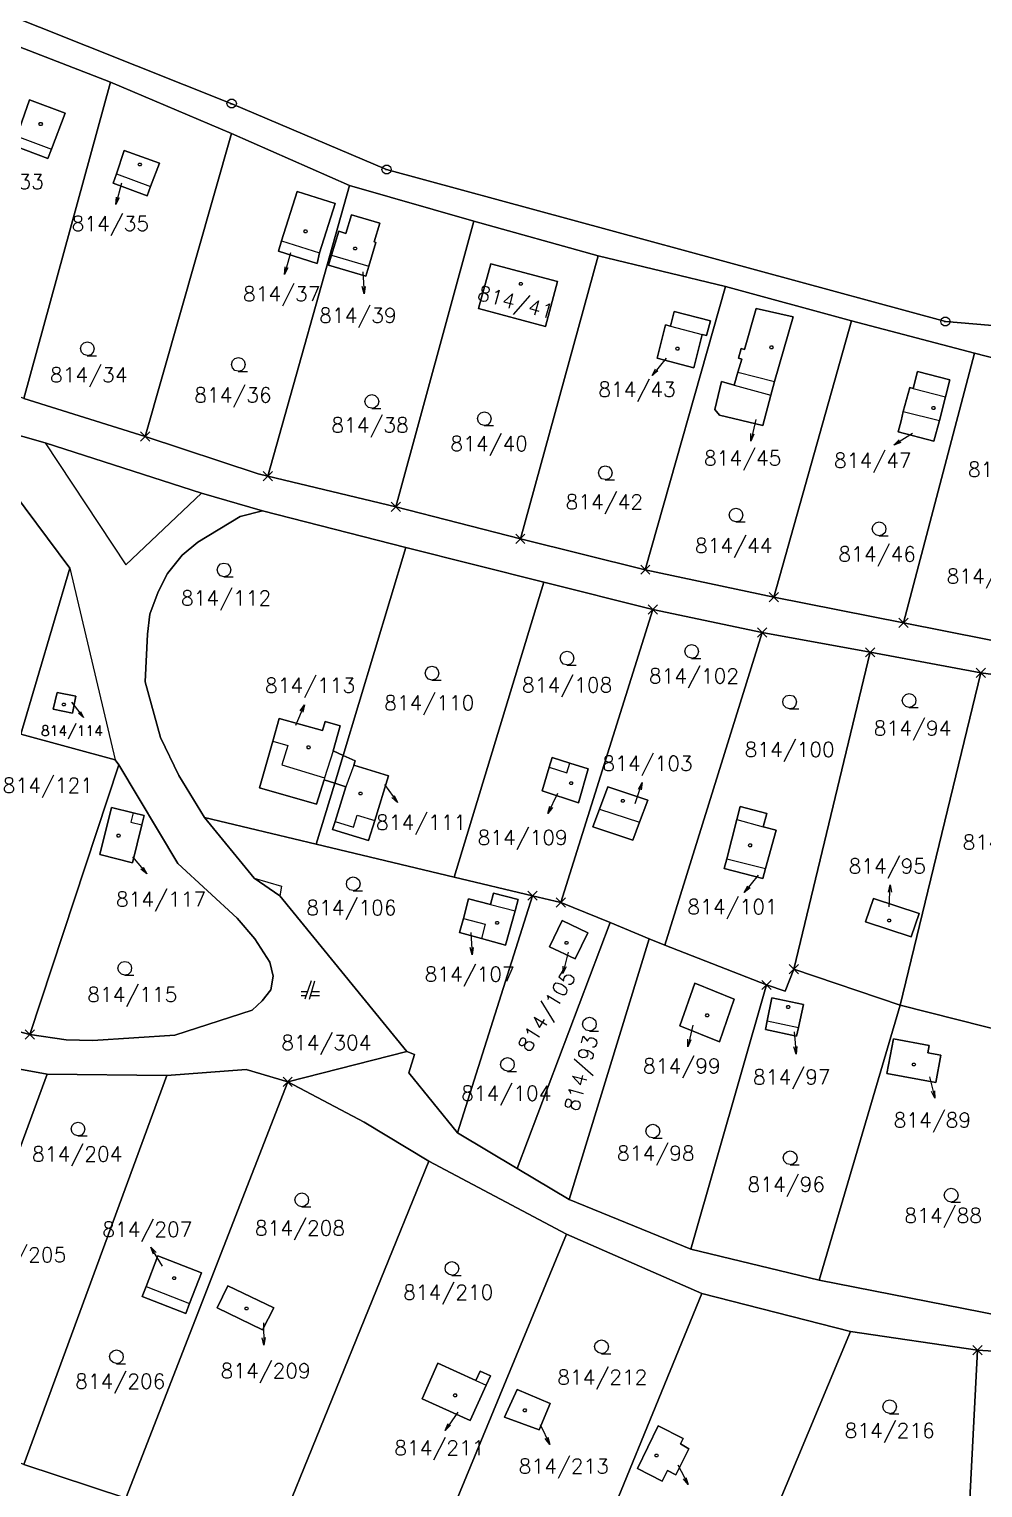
# Model space of a CAD drawing. Extents: x -443817 to 3, y -1171930 to -442383.
# Drawn here: x -441470.4 to -441367.5, y -1171765.9 to -1171608.5 of the extents above; entities that cross this region are included whole.
import ezdxf
from ezdxf.enums import TextEntityAlignment as Align

# ---------------------------------------------------------------- set-up
doc = ezdxf.new("R2010")
doc.units = 0
doc.header["$LTSCALE"] = 0.5
doc.header["$PDMODE"] = 3
doc.header["$PDSIZE"] = 0.5
for name, color, linetype, lineweight in [('KLADPAR', 7, 'Continuous', 0), ('ZAPPAR', 7, 'Continuous', 0), ('ZNACKY', 7, 'Continuous', 0)]:
    doc.layers.add(name, color=color, linetype=linetype, lineweight=lineweight)
doc.styles.add('ROMANS', font='romans.shx', dxfattribs={"height": 0.2})

# ---------------------------------------------------------------- blocks, each defined once
blk = doc.blocks.new('$5')
at = {"color": 0}
blk.add_line((-0.12, 0), (0.12, 0), dxfattribs=at)
at = {"color": 0, "flags": 128}
blk.add_lwpolyline([(0.15, 0.48), (0.4, 0.3), (0.5, 0.01), (0.4, -0.28), (0.15, -0.46), (-0.16, -0.46), (-0.41, -0.28), (-0.51, 0.01), (-0.41, 0.3), (-0.16, 0.48), (0.15, 0.48)], dxfattribs=at)
blk = doc.blocks.new('$45')
at = {"color": 0, "flags": 128}
blk.add_lwpolyline([(0.09, 0.15), (0.18, 0), (0.09, -0.15), (-0.09, -0.15), (-0.18, 0), (-0.09, 0.15), (0.09, 0.15)], dxfattribs=at)
blk = doc.blocks.new('$30')
at = {"color": 0, "flags": 128}
blk.add_lwpolyline([(0, 0), (-0.38, 0.1), (-0.65, 0.37), (-0.75, 0.74), (-0.65, 1.11), (-0.38, 1.38), (-0.01, 1.48), (0.36, 1.38), (0.63, 1.11), (0.73, 0.73), (0.63, 0.35), (0.36, 0.08), (-0.02, -0.02), (0.98, -0.02)], dxfattribs=at)
blk = doc.blocks.new('$489')
at = {"color": 0}
blk.add_line((-0.2, 2), (0, 3), dxfattribs=at)
at = {"color": 0, "flags": 128}
blk.add_lwpolyline([(0, 0), (0, 3), (0.2, 2)], dxfattribs=at)
blk = doc.blocks.new('$432')
at = {"color": 0}
for p, q in [((0.1, 2), (-0.6, 0)), ((-0.1, 0), (0.5, 2)), ((-0.32, 0.8), (-1, 0.8)), ((-1, 0.4), (-0.46, 0.4)), ((0.02, 0.4), (1, 0.4)), ((1, 0.8), (0.14, 0.8))]:
    blk.add_line(p, q, dxfattribs=at)

msp = doc.modelspace()

# ---------------------------------------------------------------- linework, layer by layer
at = {"layer": 'KLADPAR', "color": 7, "linetype": 'Continuous', "flags": 128}
for points in [[(-441495.59, -1171249.53), (-441416.84, -1171266.61), (-441314.6, -1171285.41), (-441232.89, -1171307.98), (-441174.86, -1171313.86), (-441113.37, -1171355.67), (-441115.87, -1171362.72), (-441125.46, -1171394.47), (-441135.27, -1171432.02), (-441145.62, -1171462.71), (-441153.98, -1171494.69), (-441164.73, -1171541.91), (-441197.58, -1171614.25), (-441206.89, -1171641.1), (-441259.24, -1171641.61), (-441320.39, -1171643.37), (-441322.01, -1171643.27), (-441351.24, -1171641.74), (-441371.51, -1171640.03), (-441431.82, -1171623.61), (-441448.54, -1171616.51), (-441500.36, -1171595.83)], [(-441500.36, -1171595.83), (-441448.54, -1171616.51), (-441431.82, -1171623.61), (-441371.51, -1171640.03), (-441351.24, -1171641.74), (-441322.01, -1171643.27), (-441322.01, -1171643.27), (-441320.39, -1171643.37), (-441259.24, -1171641.61), (-441206.89, -1171641.1)], [(-441207.78, -1171643.96), (-441258.69, -1171644.54), (-441261.31, -1171644.63), (-441280.66, -1171645.31), (-441289.05, -1171645.39), (-441306.12, -1171645.71), (-441319.98, -1171645.95), (-441340.97, -1171646.19), (-441354.78, -1171646.25), (-441358.3, -1171646.01), (-441368.38, -1171643.44), (-441381.66, -1171639.93), (-441395.26, -1171636.23), (-441408.98, -1171632.94), (-441422.42, -1171629.2), (-441435.84, -1171625.33), (-441448.57, -1171619.71), (-441461.64, -1171614.18), (-441474.48, -1171609.23)], [(-441470.98, -1171648.32), (-441457.87, -1171652.43), (-441445.68, -1171656.47), (-441444.64, -1171656.72), (-441430.83, -1171660.01), (-441417.39, -1171663.47), (-441403.9, -1171666.81), (-441390.02, -1171669.78), (-441376.03, -1171672.54), (-441362.45, -1171675.25)], [(-441475.79, -1171715.55), (-441470.32, -1171716.99), (-441466.41, -1171717.56), (-441463.54, -1171717.62), (-441454.68, -1171717.06), (-441446.35, -1171714.36), (-441445.26, -1171713.36), (-441444.32, -1171712.17), (-441444.07, -1171710.69), (-441444.42, -1171709.18), (-441446.03, -1171706.67), (-441447.97, -1171704.43), (-441454.36, -1171698.52), (-441460.74, -1171687.87), (-441461.12, -1171687.32), (-441471.29, -1171684.58), (-441466.02, -1171666.63), (-441478.11, -1171650.44), (-441468.67, -1171653.1), (-441451.8, -1171658.55), (-441445.22, -1171660.44), (-441447.63, -1171661.07), (-441452.18, -1171663.83), (-441453.9, -1171665.23), (-441455.46, -1171667.22), (-441456.49, -1171669.2), (-441457.36, -1171671.62), (-441457.62, -1171673.77), (-441457.87, -1171678.93), (-441456.24, -1171684.91), (-441454.26, -1171689.03), (-441451.49, -1171693.57), (-441446.12, -1171700.1), (-441443.34, -1171702), (-441429.64, -1171718.83), (-441442.5, -1171722.09), (-441442.5, -1171722.09), (-441446.97, -1171720.75), (-441455.55, -1171721.41), (-441468.47, -1171721.27), (-441479.74, -1171719.21)], [(-441356.13, -1171679.5), (-441367.7, -1171677.93), (-441379.62, -1171675.73), (-441391.3, -1171673.59), (-441403.1, -1171671.1), (-441414.84, -1171668.17), (-441429.74, -1171664.4), (-441445.22, -1171660.44), (-441451.8, -1171658.55), (-441468.67, -1171653.1), (-441478.11, -1171650.44)], [(-441353.03, -1171752), (-441368.04, -1171751.06), (-441381.77, -1171749.03), (-441397.8, -1171744.96), (-441412.4, -1171738.52), (-441427.28, -1171730.67), (-441434.26, -1171726.45), (-441442.5, -1171722.09), (-441429.64, -1171718.83), (-441428.8, -1171719.14), (-441429.42, -1171721.12), (-441424.18, -1171727.59), (-441417.74, -1171731.44), (-441412.13, -1171734.79), (-441399, -1171740.14), (-441385.12, -1171743.5), (-441363.68, -1171747.72)], [(-441470.98, -1171763.4), (-441459.98, -1171767.05)]]:
    msp.add_lwpolyline(points, dxfattribs=at)
for points in [[(-441468.39, -1171622.43), (-441468, -1171621.41), (-441466.51, -1171617.52), (-441470.35, -1171616.09), (-441471.74, -1171620), (-441472.11, -1171621.03), (-441468.39, -1171622.43)], [(-441468, -1171621.41), (-441468.39, -1171622.43), (-441472.11, -1171621.03), (-441471.74, -1171620), (-441470.35, -1171616.09), (-441466.51, -1171617.52), (-441468, -1171621.41)], [(-441457.87, -1171652.43), (-441448.57, -1171619.71), (-441435.84, -1171625.33), (-441444.64, -1171656.72), (-441445.68, -1171656.47), (-441457.87, -1171652.43)], [(-441457.66, -1171626.46), (-441457.29, -1171625.44), (-441456.35, -1171622.92), (-441460.16, -1171621.55), (-441460.99, -1171624.08), (-441461.32, -1171625.1), (-441457.66, -1171626.46)], [(-441457.29, -1171625.44), (-441457.66, -1171626.46), (-441461.32, -1171625.1), (-441460.99, -1171624.08), (-441460.16, -1171621.55), (-441456.35, -1171622.92), (-441457.29, -1171625.44)], [(-441439.3, -1171633.74), (-441439.06, -1171632.61), (-441437.37, -1171627.27), (-441441.47, -1171625.98), (-441443.16, -1171631.32), (-441443.5, -1171632.41), (-441439.3, -1171633.74)], [(-441439.06, -1171632.61), (-441439.3, -1171633.74), (-441443.5, -1171632.41), (-441443.16, -1171631.32), (-441441.47, -1171625.98), (-441437.37, -1171627.27), (-441439.06, -1171632.61)], [(-441432.97, -1171631.48), (-441433.17, -1171631.42), (-441432.57, -1171629.41), (-441435.61, -1171628.5), (-441436.21, -1171630.52), (-441436.99, -1171630.28), (-441437.76, -1171632.86), (-441438.08, -1171633.92), (-441434.06, -1171635.12), (-441433.74, -1171634.06), (-441432.97, -1171631.48)], [(-441433.17, -1171631.42), (-441432.97, -1171631.48), (-441433.74, -1171634.06), (-441434.06, -1171635.12), (-441438.08, -1171633.92), (-441437.76, -1171632.86), (-441436.99, -1171630.28), (-441436.21, -1171630.52), (-441435.61, -1171628.5), (-441432.57, -1171629.41), (-441433.17, -1171631.42)], [(-441397.75, -1171641.41), (-441397.31, -1171641.53), (-441396.86, -1171639.96), (-441400.79, -1171638.94), (-441401.2, -1171640.52), (-441401.71, -1171640.39), (-441402.64, -1171643.99), (-441398.68, -1171645.01), (-441397.75, -1171641.41)], [(-441397.31, -1171641.53), (-441397.75, -1171641.41), (-441398.68, -1171645.01), (-441402.64, -1171643.99), (-441401.71, -1171640.39), (-441401.2, -1171640.52), (-441400.79, -1171638.94), (-441396.86, -1171639.96), (-441397.31, -1171641.53)], [(-441389.97, -1171646.48), (-441387.96, -1171639.51), (-441391.93, -1171638.6), (-441393.2, -1171643.04), (-441393.55, -1171642.94), (-441393.85, -1171643.97), (-441393.49, -1171644.07), (-441393.9, -1171645.5), (-441394.3, -1171646.9), (-441395.68, -1171646.49), (-441396.41, -1171649.52), (-441395.89, -1171650.13), (-441391.2, -1171651.23), (-441390.35, -1171647.97), (-441389.97, -1171646.48)], [(-441387.96, -1171639.51), (-441389.97, -1171646.48), (-441390.35, -1171647.97), (-441391.2, -1171651.23), (-441395.89, -1171650.13), (-441396.41, -1171649.52), (-441395.68, -1171646.49), (-441394.3, -1171646.9), (-441393.9, -1171645.5), (-441393.49, -1171644.07), (-441393.85, -1171643.97), (-441393.55, -1171642.94), (-441393.2, -1171643.04), (-441391.93, -1171638.6), (-441387.96, -1171639.51)], [(-441376.03, -1171672.54), (-441368.38, -1171643.44), (-441358.3, -1171646.01), (-441354.78, -1171646.25), (-441362.45, -1171675.25), (-441376.03, -1171672.54)], [(-441372.16, -1171650.72), (-441371.5, -1171648.16), (-441371.02, -1171646.33), (-441374.53, -1171645.41), (-441375, -1171647.25), (-441375.36, -1171647.15), (-441376.09, -1171649.72), (-441376.3, -1171650.74), (-441376.61, -1171651.94), (-441372.75, -1171652.95), (-441372.16, -1171650.72)], [(-441371.5, -1171648.16), (-441372.16, -1171650.72), (-441372.75, -1171652.95), (-441376.61, -1171651.94), (-441376.3, -1171650.74), (-441376.09, -1171649.72), (-441375.36, -1171647.15), (-441375, -1171647.25), (-441374.53, -1171645.41), (-441371.02, -1171646.33), (-441371.5, -1171648.16)], [(-441471.29, -1171684.58), (-441482.31, -1171681.5), (-441488.61, -1171672.05), (-441492.82, -1171657.6), (-441489.32, -1171647.01), (-441478.11, -1171650.44), (-441466.02, -1171666.63), (-441471.29, -1171684.58)], [(-441437.42, -1171689.87), (-441439.41, -1171696.45), (-441451.49, -1171693.57), (-441454.26, -1171689.03), (-441456.24, -1171684.91), (-441457.87, -1171678.93), (-441457.62, -1171673.77), (-441457.36, -1171671.62), (-441456.49, -1171669.2), (-441455.46, -1171667.22), (-441453.9, -1171665.23), (-441452.18, -1171663.83), (-441447.63, -1171661.07), (-441445.22, -1171660.44), (-441429.74, -1171664.4), (-441436.5, -1171686.87), (-441437.59, -1171686.38), (-441436.82, -1171683.65), (-441438.46, -1171683.19), (-441438.74, -1171684.18), (-441443.43, -1171682.86), (-441444.12, -1171685.32), (-441445.55, -1171690.37), (-441439.39, -1171692.11), (-441438.58, -1171689.51), (-441437.42, -1171689.87)], [(-441424.54, -1171699.99), (-441439.41, -1171696.45), (-441437.42, -1171689.87), (-441436.23, -1171690.24), (-441437.38, -1171693.99), (-441437.65, -1171694.87), (-441433.77, -1171696.06), (-441433.11, -1171693.9), (-441431.63, -1171689.06), (-441435.36, -1171687.92), (-441435.21, -1171687.44), (-441436.5, -1171686.87), (-441429.74, -1171664.4), (-441414.84, -1171668.17), (-441424.54, -1171699.99)], [(-441403.1, -1171671.1), (-441413.03, -1171702.73), (-441416.09, -1171702), (-441424.54, -1171699.99), (-441414.84, -1171668.17), (-441403.1, -1171671.1)], [(-441391.3, -1171673.59), (-441401.78, -1171707.34), (-441403.49, -1171706.64), (-441407.7, -1171704.91), (-441413.03, -1171702.73), (-441403.1, -1171671.1), (-441391.3, -1171673.59)], [(-441379.62, -1171675.73), (-441387.88, -1171709.92), (-441388.81, -1171712.29), (-441390.82, -1171711.64), (-441401.78, -1171707.34), (-441391.3, -1171673.59), (-441379.62, -1171675.73)], [(-441363.75, -1171713.7), (-441363.98, -1171715.57), (-441364.16, -1171716.93), (-441376.4, -1171713.8), (-441367.7, -1171677.93), (-441356.13, -1171679.5), (-441363.75, -1171713.7)], [(-441482.31, -1171681.5), (-441471.29, -1171684.58), (-441461.12, -1171687.32), (-441460.74, -1171687.87), (-441470.32, -1171716.99), (-441475.79, -1171715.55), (-441484.36, -1171714.47), (-441490.23, -1171712.69), (-441501.06, -1171708), (-441500.13, -1171706.05), (-441498.58, -1171702.98), (-441495.45, -1171702.61), (-441485.12, -1171697.58), (-441482.71, -1171692.63), (-441483.5, -1171685.11), (-441482.31, -1171681.5)], [(-441438.46, -1171683.19), (-441436.82, -1171683.65), (-441437.59, -1171686.38), (-441436.5, -1171686.87), (-441437.42, -1171689.87), (-441438.58, -1171689.51), (-441439.39, -1171692.11), (-441445.55, -1171690.37), (-441444.12, -1171685.32), (-441443.43, -1171682.86), (-441438.74, -1171684.18), (-441438.46, -1171683.19)], [(-441470.32, -1171716.99), (-441460.74, -1171687.87), (-441454.36, -1171698.52), (-441447.97, -1171704.43), (-441446.03, -1171706.67), (-441444.42, -1171709.18), (-441444.07, -1171710.69), (-441444.32, -1171712.17), (-441445.26, -1171713.36), (-441446.35, -1171714.36), (-441454.68, -1171717.06), (-441463.54, -1171717.62), (-441466.41, -1171717.56), (-441470.32, -1171716.99)], [(-441433.11, -1171693.9), (-441433.77, -1171696.06), (-441437.65, -1171694.87), (-441437.38, -1171693.99), (-441436.23, -1171690.24), (-441437.42, -1171689.87), (-441436.5, -1171686.87), (-441435.21, -1171687.44), (-441435.36, -1171687.92), (-441431.63, -1171689.06), (-441433.11, -1171693.9)], [(-441410.07, -1171688.32), (-441412.04, -1171687.69), (-441413.97, -1171687.08), (-441414.28, -1171688.14), (-441415.02, -1171690.67), (-441411.13, -1171691.97), (-441410.07, -1171688.32)], [(-441412.04, -1171687.69), (-441410.07, -1171688.32), (-441411.13, -1171691.97), (-441415.02, -1171690.67), (-441414.28, -1171688.14), (-441413.97, -1171687.08), (-441412.04, -1171687.69)], [(-441405.24, -1171695.99), (-441404.52, -1171694.07), (-441403.62, -1171691.68), (-441407.93, -1171690.26), (-441408.84, -1171692.67), (-441409.56, -1171694.57), (-441405.24, -1171695.99)], [(-441404.52, -1171694.07), (-441405.24, -1171695.99), (-441409.56, -1171694.57), (-441408.84, -1171692.67), (-441407.93, -1171690.26), (-441403.62, -1171691.68), (-441404.52, -1171694.07)], [(-441457.99, -1171693.36), (-441458.23, -1171694.34), (-441459.25, -1171698.44), (-441462.78, -1171697.57), (-441461.53, -1171692.49), (-441459.18, -1171693.07), (-441457.99, -1171693.36)], [(-441458.23, -1171694.34), (-441457.99, -1171693.36), (-441459.18, -1171693.07), (-441461.53, -1171692.49), (-441462.78, -1171697.57), (-441459.25, -1171698.44), (-441458.23, -1171694.34)], [(-441391.18, -1171694.55), (-441390.8, -1171693.14), (-441393.65, -1171692.37), (-441394.02, -1171693.78), (-441395.12, -1171698.02), (-441395.4, -1171699.08), (-441391.23, -1171700.13), (-441390.93, -1171699.07), (-441389.77, -1171694.93), (-441391.18, -1171694.55)], [(-441390.8, -1171693.14), (-441391.18, -1171694.55), (-441389.77, -1171694.93), (-441390.93, -1171699.07), (-441391.23, -1171700.13), (-441395.4, -1171699.08), (-441395.12, -1171698.02), (-441394.02, -1171693.78), (-441393.65, -1171692.37), (-441390.8, -1171693.14)], [(-441416.09, -1171702), (-441424.18, -1171727.59), (-441429.42, -1171721.12), (-441428.8, -1171719.14), (-441429.64, -1171718.83), (-441443.34, -1171702), (-441446.12, -1171700.1), (-441451.49, -1171693.57), (-441439.41, -1171696.45), (-441424.54, -1171699.99), (-441416.09, -1171702)], [(-441413.03, -1171702.73), (-441407.7, -1171704.91), (-441417.74, -1171731.44), (-441424.18, -1171727.59), (-441416.09, -1171702), (-441413.03, -1171702.73)], [(-441420.28, -1171701.74), (-441420.6, -1171702.96), (-441422.97, -1171702.34), (-441423.54, -1171704.46), (-441423.95, -1171705.99), (-441421.59, -1171706.63), (-441418.98, -1171707.33), (-441417.96, -1171703.64), (-441417.62, -1171702.42), (-441420.28, -1171701.74)], [(-441420.6, -1171702.96), (-441420.28, -1171701.74), (-441417.62, -1171702.42), (-441417.96, -1171703.64), (-441418.98, -1171707.33), (-441421.59, -1171706.63), (-441423.95, -1171705.99), (-441423.54, -1171704.46), (-441422.97, -1171702.34), (-441420.6, -1171702.96)], [(-441390.82, -1171711.64), (-441399, -1171740.14), (-441412.13, -1171734.79), (-441403.49, -1171706.64), (-441401.78, -1171707.34), (-441390.82, -1171711.64)], [(-441387.88, -1171709.92), (-441376.4, -1171713.8), (-441385.12, -1171743.5), (-441399, -1171740.14), (-441390.82, -1171711.64), (-441388.81, -1171712.29), (-441387.88, -1171709.92)], [(-441387.59, -1171717.18), (-441387.38, -1171716.23), (-441386.84, -1171713.76), (-441390.26, -1171713.01), (-441390.74, -1171715.5), (-441390.93, -1171716.45), (-441387.59, -1171717.18)], [(-441387.38, -1171716.23), (-441387.59, -1171717.18), (-441390.93, -1171716.45), (-441390.74, -1171715.5), (-441390.26, -1171713.01), (-441386.84, -1171713.76), (-441387.38, -1171716.23)], [(-441358.19, -1171718.68), (-441363.68, -1171747.72), (-441385.12, -1171743.5), (-441376.4, -1171713.8), (-441364.16, -1171716.93), (-441358.19, -1171718.68)], [(-441377.84, -1171721.2), (-441372.53, -1171722.17), (-441371.99, -1171719.23), (-441373.4, -1171718.98), (-441373.25, -1171718.16), (-441377.11, -1171717.47), (-441377.84, -1171721.2)], [(-441372.53, -1171722.17), (-441377.84, -1171721.2), (-441377.11, -1171717.47), (-441373.25, -1171718.16), (-441373.4, -1171718.98), (-441371.99, -1171719.23), (-441372.53, -1171722.17)], [(-441470.98, -1171763.4), (-441455.55, -1171721.41), (-441446.97, -1171720.75), (-441442.5, -1171722.09), (-441459.98, -1171767.05), (-441470.98, -1171763.4)], [(-441459.98, -1171767.05), (-441442.5, -1171722.09), (-441434.26, -1171726.45), (-441427.28, -1171730.67), (-441444.21, -1171772.31), (-441453.91, -1171769.02), (-441459.98, -1171767.05)], [(-441444.21, -1171772.31), (-441427.28, -1171730.67), (-441412.4, -1171738.52), (-441427.05, -1171773.98), (-441428.88, -1171777.94), (-441444.21, -1171772.31)], [(-441428.88, -1171777.94), (-441427.05, -1171773.98), (-441412.4, -1171738.52), (-441397.8, -1171744.96), (-441411.81, -1171779.11), (-441412.69, -1171782.3), (-441428.88, -1171777.94)], [(-441453.5, -1171747.11), (-441453.08, -1171746.03), (-441451.79, -1171742.72), (-441456.51, -1171740.86), (-441457.78, -1171744.18), (-441458.2, -1171745.26), (-441453.5, -1171747.11)], [(-441453.08, -1171746.03), (-441453.5, -1171747.11), (-441458.2, -1171745.26), (-441457.78, -1171744.18), (-441456.51, -1171740.86), (-441451.79, -1171742.72), (-441453.08, -1171746.03)], [(-441412.69, -1171782.3), (-441411.81, -1171779.11), (-441397.8, -1171744.96), (-441381.77, -1171749.03), (-441392.07, -1171773.75), (-441396.28, -1171783.85), (-441397.19, -1171786.27), (-441412.69, -1171782.3)], [(-441368.04, -1171751.06), (-441369.23, -1171774.11), (-441380.9, -1171773.32), (-441383.19, -1171773.76), (-441384.39, -1171775.31), (-441392.07, -1171773.75), (-441381.77, -1171749.03), (-441368.04, -1171751.06)], [(-441369.23, -1171774.11), (-441368.04, -1171751.06), (-441353.03, -1171752), (-441354.33, -1171769.3), (-441354.72, -1171774.55), (-441369.23, -1171774.11)], [(-441420.61, -1171753.84), (-441421.74, -1171753.33), (-441422.2, -1171754.33), (-441426.29, -1171752.48), (-441427.99, -1171756.3), (-441422.81, -1171758.66), (-441421.07, -1171754.84), (-441420.61, -1171753.84)], [(-441421.74, -1171753.33), (-441420.61, -1171753.84), (-441421.07, -1171754.84), (-441422.81, -1171758.66), (-441427.99, -1171756.3), (-441426.29, -1171752.48), (-441422.2, -1171754.33), (-441421.74, -1171753.33)], [(-441399.19, -1171761.7), (-441400.1, -1171761.17), (-441399.81, -1171760.58), (-441402.52, -1171759.24), (-441404.74, -1171763.82), (-441402.08, -1171765.2), (-441401.51, -1171764.04), (-441400.6, -1171764.5), (-441399.19, -1171761.7)], [(-441400.1, -1171761.17), (-441399.19, -1171761.7), (-441400.6, -1171764.5), (-441401.51, -1171764.04), (-441402.08, -1171765.2), (-441404.74, -1171763.82), (-441402.52, -1171759.24), (-441399.81, -1171760.58), (-441400.1, -1171761.17)]]:
    msp.add_lwpolyline(points, close=True, dxfattribs=at)
at = {"layer": 'KLADPAR', "color": 7, "linetype": 'Continuous'}
for p in [(-441457.87, -1171652.43), (-441444.64, -1171656.72), (-441430.83, -1171660.01), (-441417.39, -1171663.47), (-441403.9, -1171666.81), (-441390.02, -1171669.78), (-441403.1, -1171671.1), (-441376.03, -1171672.54), (-441391.3, -1171673.59), (-441379.62, -1171675.73), (-441367.7, -1171677.93), (-441416.09, -1171702), (-441413.03, -1171702.73), (-441387.88, -1171709.92), (-441390.82, -1171711.64), (-441470.32, -1171716.99), (-441442.5, -1171722.09), (-441368.04, -1171751.06)]:
    msp.add_point(p, dxfattribs=at)
for points in [[(-441484.23, -1171643.4), (-441474.48, -1171609.23), (-441461.64, -1171614.18), (-441470.98, -1171648.32)], [(-441470.98, -1171648.32), (-441461.64, -1171614.18), (-441448.57, -1171619.71), (-441457.87, -1171652.43)], [(-441444.64, -1171656.72), (-441435.84, -1171625.33), (-441422.42, -1171629.2), (-441430.83, -1171660.01)], [(-441430.83, -1171660.01), (-441422.42, -1171629.2), (-441408.98, -1171632.94), (-441417.39, -1171663.47)], [(-441417.39, -1171663.47), (-441408.98, -1171632.94), (-441395.26, -1171636.23), (-441403.9, -1171666.81)], [(-441421.91, -1171638.61), (-441414.68, -1171640.56), (-441413.38, -1171635.71), (-441420.59, -1171633.79)], [(-441414.68, -1171640.56), (-441421.91, -1171638.61), (-441420.59, -1171633.79), (-441413.38, -1171635.71)], [(-441403.9, -1171666.81), (-441395.26, -1171636.23), (-441381.66, -1171639.93), (-441390.02, -1171669.78)], [(-441390.02, -1171669.78), (-441381.66, -1171639.93), (-441368.38, -1171643.44), (-441376.03, -1171672.54)], [(-441367.7, -1171677.93), (-441376.4, -1171713.8), (-441387.88, -1171709.92), (-441379.62, -1171675.73)], [(-441467.38, -1171680.08), (-441467.82, -1171681.88), (-441465.73, -1171682.29), (-441465.36, -1171680.47)], [(-441467.82, -1171681.88), (-441467.38, -1171680.08), (-441465.36, -1171680.47), (-441465.73, -1171682.29)], [(-441380.12, -1171704.84), (-441375.2, -1171706.45), (-441374.36, -1171703.91), (-441379.28, -1171702.29)], [(-441375.2, -1171706.45), (-441380.12, -1171704.84), (-441379.28, -1171702.29), (-441374.36, -1171703.91)], [(-441403.49, -1171706.64), (-441412.13, -1171734.79), (-441417.74, -1171731.44), (-441407.7, -1171704.91)], [(-441414.23, -1171707.53), (-441411.47, -1171708.83), (-441410.1, -1171706), (-441412.89, -1171704.68)], [(-441411.47, -1171708.83), (-441414.23, -1171707.53), (-441412.89, -1171704.68), (-441410.1, -1171706)], [(-441400.18, -1171716.04), (-441395.91, -1171717.77), (-441394.32, -1171713.16), (-441398.57, -1171711.46)], [(-441395.91, -1171717.77), (-441400.18, -1171716.04), (-441398.57, -1171711.46), (-441394.32, -1171713.16)], [(-441494.03, -1171754.83), (-441479.74, -1171719.21), (-441468.47, -1171721.27), (-441482.47, -1171759.22)], [(-441482.47, -1171759.22), (-441468.47, -1171721.27), (-441455.55, -1171721.41), (-441470.98, -1171763.4)], [(-441450.11, -1171746.5), (-441445.23, -1171748.85), (-441443.99, -1171746.49), (-441448.95, -1171744.1)], [(-441445.23, -1171748.85), (-441450.11, -1171746.5), (-441448.95, -1171744.1), (-441443.99, -1171746.49)], [(-441419.09, -1171758.29), (-441415.34, -1171759.67), (-441414.17, -1171756.8), (-441417.72, -1171755.29)], [(-441415.34, -1171759.67), (-441419.09, -1171758.29), (-441417.72, -1171755.29), (-441414.17, -1171756.8)]]:
    msp.add_3dface(points, dxfattribs=at)
at = {"layer": 'ZAPPAR', "color": 7, "linetype": 'Continuous'}
for p, q in [((-441471.74, -1171620), (-441468, -1171621.41)), ((-441460.99, -1171624.08), (-441457.29, -1171625.44)), ((-441443.16, -1171631.32), (-441439.06, -1171632.61)), ((-441437.76, -1171632.86), (-441433.74, -1171634.06)), ((-441401.2, -1171640.52), (-441397.75, -1171641.41)), ((-441393.9, -1171645.5), (-441389.97, -1171646.48)), ((-441394.3, -1171646.9), (-441390.35, -1171647.97)), ((-441375, -1171647.25), (-441371.5, -1171648.16)), ((-441376.09, -1171649.72), (-441372.16, -1171650.72)), ((-441466.02, -1171666.63), (-441461.12, -1171687.32)), ((-441435.36, -1171687.92), (-441436.23, -1171690.24)), ((-441408.84, -1171692.67), (-441404.52, -1171694.07)), ((-441394.02, -1171693.78), (-441391.18, -1171694.55)), ((-441395.12, -1171698.02), (-441390.93, -1171699.07)), ((-441420.6, -1171702.96), (-441417.96, -1171703.64)), ((-441390.74, -1171715.5), (-441387.38, -1171716.23)), ((-441457.78, -1171744.18), (-441453.08, -1171746.03)), ((-441422.2, -1171754.33), (-441421.07, -1171754.84))]:
    msp.add_line(p, q, dxfattribs=at)
at = {"layer": 'ZAPPAR', "color": 7, "linetype": 'Continuous', "flags": 128}
for points in [[(-441468.67, -1171653.1), (-441459.96, -1171666.28), (-441451.8, -1171658.55)], [(-441444.12, -1171685.32), (-441442.5, -1171685.79), (-441443.12, -1171687.88), (-441438.51, -1171689.27)], [(-441437.59, -1171686.38), (-441438.51, -1171689.27), (-441438.58, -1171689.51)], [(-441414.28, -1171688.14), (-441412.37, -1171688.74), (-441412.04, -1171687.69)], [(-441459.18, -1171693.07), (-441459.43, -1171694.05), (-441458.23, -1171694.34)], [(-441437.38, -1171693.99), (-441435.39, -1171694.6), (-441435, -1171693.32), (-441433.11, -1171693.9)], [(-441446.12, -1171700.1), (-441443.15, -1171700.99), (-441443.34, -1171702)], [(-441423.54, -1171704.46), (-441421.17, -1171705.08), (-441421.59, -1171706.63)]]:
    msp.add_lwpolyline(points, dxfattribs=at)

# ---------------------------------------------------------------- block references
at = {"layer": 'KLADPAR', "color": 7, "linetype": 'Continuous'}
for name, p in [('$45', (-441469.16, -1171618.7)), ('$45', (-441458.47, -1171623.07)), ('$45', (-441440.56, -1171630.29)), ('$45', (-441435.2, -1171632.14)), ('$45', (-441417.32, -1171635.95)), ('$30', (-441464.11, -1171643.69)), ('$45', (-441390.29, -1171642.81)), ('$30', (-441447.81, -1171645.39)), ('$45', (-441400.43, -1171642.95)), ('$30', (-441433.41, -1171649.39)), ('$30', (-441421.26, -1171651.24)), ('$45', (-441372.81, -1171649.35)), ('$30', (-441408.21, -1171657.09)), ('$30', (-441394.11, -1171661.64)), ('$30', (-441378.66, -1171663.14)), ('$30', (-441449.37, -1171667.57)), ('$30', (-441412.34, -1171677.09)), ('$30', (-441398.89, -1171676.36)), ('$30', (-441426.92, -1171678.72)), ('$30', (-441388.32, -1171681.82)), ('$30', (-441375.42, -1171681.67)), ('$45', (-441466.67, -1171681.35)), ('$45', (-441440.24, -1171685.98)), ('$45', (-441411.92, -1171689.85)), ('$45', (-441434.63, -1171690.97)), ('$45', (-441406.32, -1171691.77)), ('$45', (-441460.75, -1171695.52)), ('$45', (-441392.59, -1171696.56)), ('$30', (-441435.42, -1171701.45)), ('$45', (-441419.89, -1171704.94)), ('$45', (-441377.6, -1171704.67)), ('$45', (-441412.39, -1171707.09)), ('$30', (-441460.07, -1171710.57)), ('$432', (-441440.06, -1171713.18)), ('$30', (-441409.92, -1171716.6)), ('$45', (-441397.22, -1171714.92)), ('$45', (-441388.47, -1171714.02)), ('$30', (-441418.77, -1171720.95)), ('$45', (-441374.92, -1171720.22)), ('$30', (-441465.12, -1171727.92)), ('$30', (-441403.08, -1171728.15)), ('$30', (-441388.26, -1171731.03)), ('$30', (-441370.88, -1171735.07)), ('$30', (-441440.97, -1171735.57)), ('$30', (-441424.77, -1171742.97)), ('$45', (-441454.76, -1171743.29)), ('$45', (-441446.94, -1171746.57)), ('$30', (-441460.97, -1171752.5)), ('$30', (-441408.62, -1171751.42)), ('$45', (-441424.43, -1171755.94)), ('$45', (-441416.92, -1171757.55)), ('$30', (-441377.52, -1171757.9)), ('$45', (-441402.69, -1171762.44))]:
    msp.add_blockref(name, p, dxfattribs=at)
for p, xscale, yscale, rotation in [((-441460.42, -1171625.08), 0.8, 0.8, 164.954546), ((-441442.21, -1171632.62), 0.8, 0.8, 164.954546), ((-441434.38, -1171634.64), 0.7999999999999999, 0.7999999999999999, 182.9454279999999), ((-441401.66, -1171643.99), 0.8, 0.8, 141.004911), ((-441391.97, -1171650.59), 0.8, 0.8, 166.501529), ((-441375.05, -1171652.1), 0.8, 0.8, 121.524351), ((-441465.83, -1171681.1), 0.7, 0.7, 218.004708), ((-441441.61, -1171683.6), 0.8, 0.8, 337.529425), ((-441432.06, -1171690), 0.8, 0.8, 216.010825), ((-441404.99, -1171692.06), 0.8, 0.8, 341.9984999999999), ((-441413.39, -1171690.96), 0.8, 0.8, 154.532443), ((-441459.25, -1171697.8), 0.8, 0.8, 220.52573), ((-441391.72, -1171699.8), 0.8, 0.8, 141.004911), ((-441377.59, -1171703.21), 0.8, 0.8, 357.0099990000001), ((-441422.73, -1171705.99), 0.7999999999999999, 0.7999999999999999, 182.9454279999999), ((-441412.23, -1171708.08), 0.8, 0.8, 166.501529), ((-441398.77, -1171715.98), 0.8, 0.8, 166.501529), ((-441387.82, -1171716.71), 0.8, 0.8, 184.492412), ((-441373.22, -1171721.54), 0.8, 0.8, 193.493576), ((-441456.01, -1171741.98), 0.8, 0.8, 31.506949), ((-441445.12, -1171748.11), 0.8, 0.8, 181.513029), ((-441424.15, -1171757.74), 0.8, 0.8, 145.531278), ((-441415.25, -1171759.07), 0.8, 0.8, 205.462663), ((-441400.38, -1171763.44), 0.8, 0.8, 207.0096470000001)]:
    msp.add_blockref('$489', p, dxfattribs=dict(at, xscale=xscale, yscale=yscale, rotation=rotation))
at = {"layer": 'ZNACKY', "color": 7, "linetype": 'Continuous'}
for p in [(-441448.54, -1171616.51), (-441431.82, -1171623.61), (-441371.51, -1171640.03)]:
    msp.add_blockref('$5', p, dxfattribs=at)

# ---------------------------------------------------------------- texts
at = {"layer": 'KLADPAR', "color": 7, "linetype": 'Continuous', "style": 'ROMANS'}
for s, height, p in [('814/33', 1.6, (-441473, -1171624.12)), ('814/35', 1.6, (-441461.64, -1171628.65)), ('814/37', 1.6, (-441443.14, -1171636.23)), ('814/39', 1.6, (-441434.92, -1171638.56)), ('814/34', 1.6, (-441463.97, -1171644.97)), ('814/36', 1.6, (-441448.41, -1171647.15)), ('814/43', 1.6, (-441404.8, -1171646.54)), ('814/38', 1.6, (-441433.61, -1171650.39)), ('814/40', 1.6, (-441420.76, -1171652.4)), ('814/45', 1.6, (-441393.39, -1171653.96)), ('814/47', 1.6, (-441379.35, -1171654.21)), ('814/49', 1.6, (-441364.9, -1171655.18)), ('814/42', 1.6, (-441408.33, -1171658.69)), ('814/44', 1.6, (-441394.37, -1171663.4)), ('814/46', 1.6, (-441378.88, -1171664.32)), ('814/48', 1.6, (-441367.2, -1171666.7)), ('814/112', 1.6, (-441449.15, -1171669.07)), ('814/102', 1.6, (-441398.65, -1171677.48)), ('814/113', 1.6, (-441440.08, -1171678.5)), ('814/108', 1.6, (-441412.34, -1171678.45)), ('814/110', 1.6, (-441427.22, -1171680.38)), ('814/114', 1.1, (-441465.78, -1171683.64)), ('814/94', 1.6, (-441375.06, -1171683.11)), ('814/100', 1.6, (-441388.32, -1171685.42)), ('814/103', 1.6, (-441403.66, -1171686.92)), ('814/121', 1.6, (-441468.39, -1171689.29)), ('814/111', 1.6, (-441428.09, -1171693.28)), ('814/109', 1.6, (-441417.14, -1171694.92)), ('814/92', 1.6, (-441365.46, -1171695.42)), ('814/95', 1.6, (-441377.78, -1171698)), ('814/117', 1.6, (-441456.17, -1171701.58)), ('814/106', 1.6, (-441435.62, -1171702.49)), ('814/101', 1.6, (-441394.49, -1171702.39)), ('814/107', 1.6, (-441422.86, -1171709.68)), ('814/115', 1.6, (-441459.27, -1171711.87)), ('814/304', 1.6, (-441438.33, -1171717.06)), ('814/99', 1.6, (-441399.96, -1171719.58)), ('814/97', 1.6, (-441388.09, -1171720.77)), ('814/104', 1.6, (-441418.91, -1171722.53)), ('814/89', 1.6, (-441372.92, -1171725.42)), ('814/204', 1.6, (-441465.22, -1171729.08)), ('814/98', 1.6, (-441402.77, -1171728.99)), ('814/96', 1.6, (-441388.69, -1171732.36)), ('814/88', 1.6, (-441371.75, -1171735.72)), ('814/207', 1.6, (-441457.65, -1171737.22)), ('814/208', 1.6, (-441441.17, -1171737.07)), ('814/205', 1.6, (-441471.27, -1171739.96)), ('814/210', 1.6, (-441425.17, -1171744.01)), ('814/209', 1.6, (-441444.88, -1171752.48)), ('814/212', 1.6, (-441408.54, -1171753.18)), ('814/206', 1.6, (-441460.57, -1171753.62)), ('814/216', 1.6, (-441377.52, -1171758.94)), ('814/211', 1.6, (-441426.13, -1171760.81)), ('814/213', 1.6, (-441412.7, -1171762.78))]:
    msp.add_text(s, height=height, dxfattribs=at).set_placement(p, align=Align.TOP_CENTER)
for s, rotation, p in [('814/41', 344.978, (-441417.69, -1171637.17)), ('814/105', 58.499, (-441415.24, -1171714.05)), ('814/93', 75, (-441411.62, -1171720.94))]:
    msp.add_text(s, height=1.6, rotation=rotation, dxfattribs=at).set_placement(p, align=Align.TOP_CENTER)

doc.saveas('drawing.dxf')
